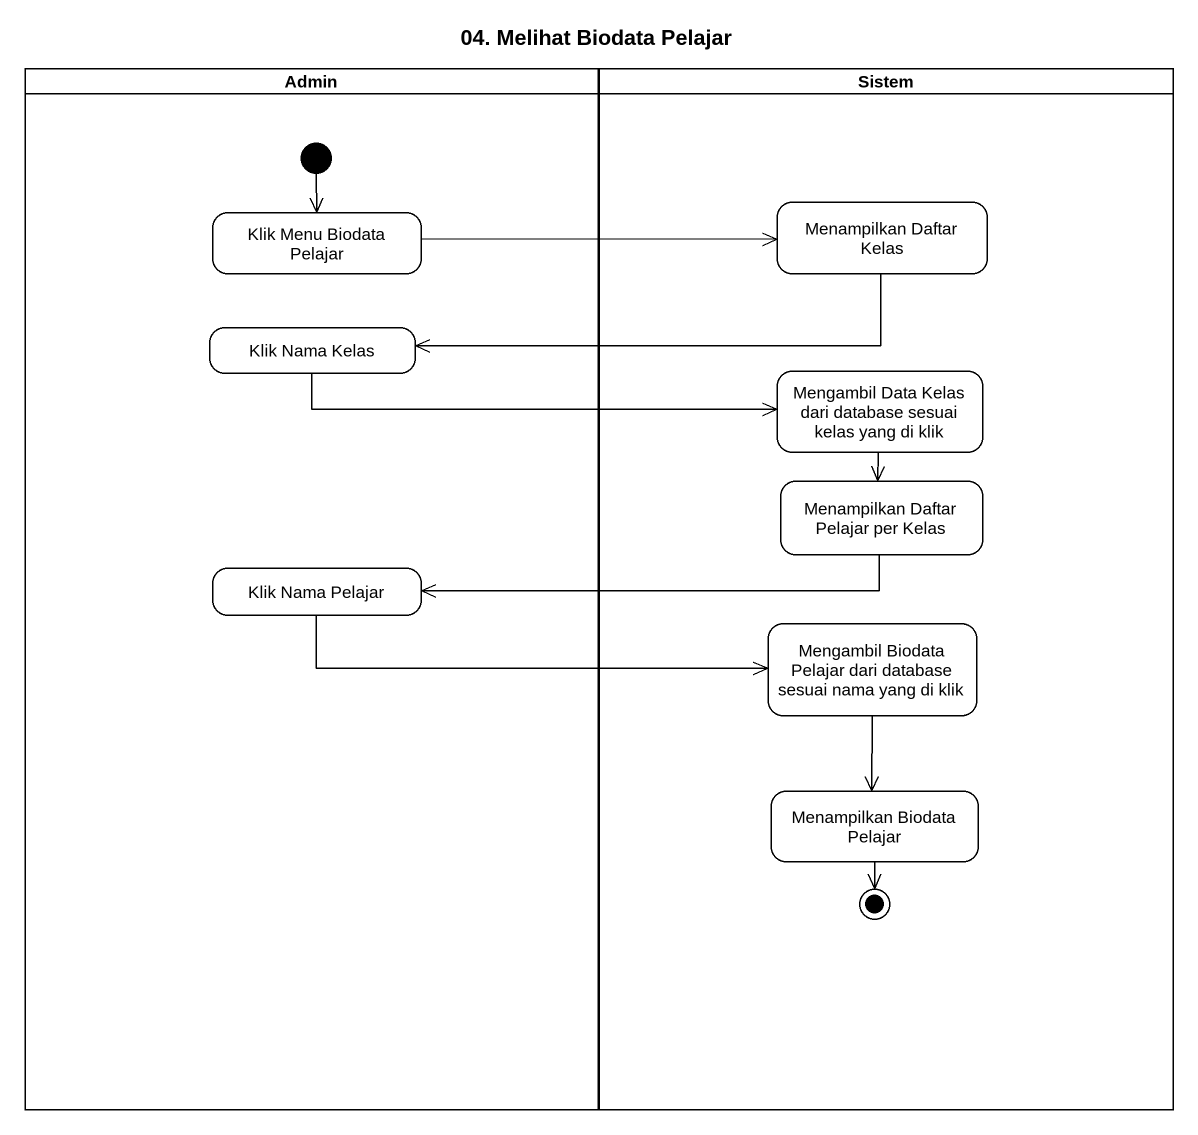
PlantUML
@startuml
title 04. Melihat Biodata Pelajar
hide empty description
state Admin <<partition>> {
  state "Klik Menu Biodata Pelajar" as Klik_Menu_Biodata_Pelajar
  state "Klik Nama Kelas" as Klik_Nama_Kelas
  state "Klik Nama Pelajar" as Klik_Nama_Pelajar
  [*] --> Klik_Menu_Biodata_Pelajar
}
state Sistem <<partition>> {
  state "Menampilkan Daftar Kelas" as Menampilkan_Daftar_Kelas
  state "Mengambil Data Kelas dari database sesuai kelas yang di klik" as Mengambil_Data_Kelas_dari
  state "Menampilkan Daftar Pelajar per Kelas" as Menampilkan_Daftar_Pelajar
  state "Mengambil Biodata Pelajar dari database sesuai nama yang di klik" as Mengambil_Biodata_Pelajar
  state "Menampilkan Biodata Pelajar" as Menampilkan_Biodata_Pelajar
  Menampilkan_Biodata_Pelajar --> [*]
}
Klik_Menu_Biodata_Pelajar -right-> Menampilkan_Daftar_Kelas
Menampilkan_Daftar_Kelas -left-> Klik_Nama_Kelas
Klik_Nama_Kelas -right-> Mengambil_Data_Kelas_dari
Mengambil_Data_Kelas_dari --> Menampilkan_Daftar_Pelajar
Menampilkan_Daftar_Pelajar -left-> Klik_Nama_Pelajar
Klik_Nama_Pelajar -right-> Mengambil_Biodata_Pelajar
Mengambil_Biodata_Pelajar --> Menampilkan_Biodata_Pelajar
@enduml
